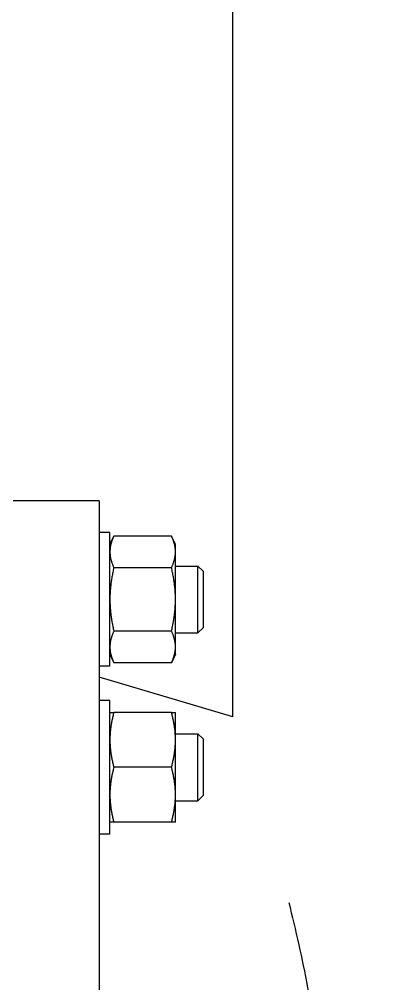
# Model space of a CAD drawing. Header units: inches. Extents: x 17 to 469, y 7 to 301.
# Drawn here: x 341.64 to 346.55, y 109.96 to 122.59 of the extents above; entities that cross this region are included whole.
import ezdxf

# ---------------------------------------------------------------- set-up
doc = ezdxf.new("R2010")
doc.units = ezdxf.units.IN
doc.header["$LTSCALE"] = 14
doc.header["$MEASUREMENT"] = 0
doc.layers.add('Dimension (ANSI)', color=7, linetype='Continuous', lineweight=25)
doc.layers.add('Visible (ANSI)', color=7, linetype='Continuous', lineweight=50)
doc.styles.add('MEMCOR Medium', font='arial.ttf')
doc.dimstyles.new('Default (ANSI)', dxfattribs={"dimscale": 14, "dimtxt": 0.15, "dimasz": 0.098425, "dimexe": 0.125, "dimexo": 0.0625, "dimgap": 0.031496, "dimtad": 0, "dimtih": 1, "dimtoh": 1, "dimdec": 4, "dimrnd": 1e-08, "dimzin": 3, "dimdsep": 46, "dimlunit": 5, "dimtxsty": 'MEMCOR Medium', "dimcen": 0.09, "dimdle": 0.393701, "dimclrd": 256, "dimclre": 256, "dimclrt": 256, "dimadec": 0, "dimazin": 1, "dimtfac": 0.8, "dimtofl": 0, "dimtmove": 0, "dimatfit": 3, "dimfxl": 1, "dimfrac": 1, "dimtolj": 1, "dimtzin": 4, "dimlwd": -1, "dimlwe": -1, "dimarcsym": 0})

# ---------------------------------------------------------------- blocks, each defined once
blk = doc.blocks.new('*D18')
at = {"layer": 'Defpoints', "color": 0, "transparency": 16777216}
for p in [(360.518, 145.532), (302.602, 55.808), (347.011, 55.808)]:
    blk.add_point(p, dxfattribs=at)
at = {"layer": 'Dimension (ANSI)', "transparency": 16777216}
for p, q in [((359.643, 145.532), (300.852, 145.532)), ((302.602, 144.154), (302.602, 107.84)), ((302.602, 57.186), (302.602, 93.5)), ((346.136, 55.808), (300.852, 55.808))]:
    blk.add_line(p, q, dxfattribs=at)
for points in [[(302.372, 144.154), (302.832, 144.154), (302.602, 145.532)], [(302.372, 57.186), (302.832, 57.186), (302.602, 55.808)]]:
    blk.add_solid(points, dxfattribs=at)
at = {"layer": 'Dimension (ANSI)', "transparency": 16777216, "char_height": 2.1, "attachment_point": 5, "style": 'MEMCOR Medium'}
for s, insert in [('\\A1; \\fArial|b0|i0;89{\\H0.8x;\\S3#4;} in', (302.602, 102.827)), ('\\A1;[2279.0 mm]{\\P\\fArial|b0|i0;SHIPPING HEIGHT\\P\\fArial|b0|i0;REF.}', (302.602, 95.657))]:
    blk.add_mtext(s, dxfattribs=dict(at, insert=insert))

msp = doc.modelspace()

# ---------------------------------------------------------------- linework, layer by layer
at = {"layer": 'Visible (ANSI)', "linetype": 'Continuous', "lineweight": 18}
for p, q in [((344.437962, 113.448352), (344.437962, 129.029923)), ((342.688277, 116.276895), (341.563277, 116.276895)), ((342.688277, 116.276895), (342.688277, 97.276895)), ((342.828902, 115.862265), (342.688277, 115.862265)), ((342.828902, 114.112265), (342.828902, 115.862265)), ((342.828902, 115.706265), (342.88077, 115.817494)), ((343.636035, 115.817494), (342.88077, 115.817494)), ((343.687902, 115.706265), (343.636035, 115.817494)), ((343.687902, 115.609937), (343.687902, 115.706265)), ((343.687902, 114.987265), (343.687902, 115.609937)), ((343.636035, 115.402379), (342.88077, 115.402379)), ((343.687902, 115.424765), (343.982498, 115.424765)), ((343.982498, 114.549765), (343.982498, 115.424765)), ((344.048652, 115.358615), (343.982498, 115.424765)), ((344.048652, 115.358615), (344.048652, 114.615915)), ((343.687902, 114.364592), (343.687902, 114.987265)), ((343.636035, 114.57215), (342.88077, 114.57215)), ((343.687902, 114.549765), (343.982498, 114.549765)), ((344.048652, 114.615915), (343.982498, 114.549765)), ((342.828902, 114.268265), (342.88077, 114.157035)), ((343.687902, 114.268265), (343.636035, 114.157035)), ((343.687902, 114.268265), (343.687902, 114.364592)), ((343.636035, 114.157035), (342.88077, 114.157035)), ((342.828902, 114.112265), (342.688277, 114.112265)), ((344.437962, 113.448352), (342.688277, 113.966895)), ((342.828902, 113.662303), (342.688277, 113.662303)), ((342.828902, 111.912303), (342.828902, 113.662303)), ((343.636035, 113.506303), (342.88077, 113.506303)), ((343.687902, 113.146803), (343.687902, 113.506303)), ((343.687902, 113.224803), (343.982498, 113.224803)), ((343.687902, 112.427803), (343.687902, 113.146803)), ((343.982498, 112.349803), (343.982498, 113.224803)), ((344.048652, 113.158653), (343.982498, 113.224803)), ((344.048652, 113.158653), (344.048652, 112.415953)), ((343.636035, 112.787303), (342.88077, 112.787303)), ((343.687902, 112.068303), (343.687902, 112.427803)), ((344.048652, 112.415953), (343.982498, 112.349803)), ((343.687902, 112.349803), (343.982498, 112.349803)), ((343.636035, 112.068303), (342.88077, 112.068303)), ((342.828902, 111.912303), (342.688277, 111.912303))]:
    msp.add_line(p, q, dxfattribs=at)
for points in [[(342.88077, 115.817494), (342.828902, 115.706265), (342.828902, 115.609937)], [(343.687902, 115.609937), (343.687902, 115.706265), (343.636035, 115.817494)], [(342.828902, 115.609937), (342.828902, 115.513609), (342.88077, 115.402379)], [(343.636035, 115.402379), (343.687902, 115.513609), (343.687902, 115.609937)], [(342.88077, 115.402379), (342.828902, 115.17992), (342.828902, 114.987265)], [(343.687902, 114.987265), (343.687902, 115.17992), (343.636035, 115.402379)], [(342.828902, 114.987265), (342.828902, 114.794609), (342.88077, 114.57215)], [(343.636035, 114.57215), (343.687902, 114.794609), (343.687902, 114.987265)], [(342.88077, 114.57215), (342.828902, 114.46092), (342.828902, 114.364592)], [(343.687902, 114.364592), (343.687902, 114.46092), (343.636035, 114.57215)], [(342.828902, 114.364592), (342.828902, 114.268265), (342.88077, 114.157035)], [(343.636035, 114.157035), (343.687902, 114.268265), (343.687902, 114.364592)], [(342.828902, 113.506303), (342.828902, 113.506303), (342.88077, 113.506303)], [(342.88077, 113.506303), (342.828902, 113.313647), (342.828902, 113.146803)], [(343.687902, 113.146803), (343.687902, 113.313647), (343.636035, 113.506303)], [(343.636035, 113.506303), (343.687902, 113.506303), (343.687902, 113.506303)], [(342.828902, 113.146803), (342.828902, 112.979958), (342.88077, 112.787303)], [(343.636035, 112.787303), (343.687902, 112.979958), (343.687902, 113.146803)], [(342.88077, 112.787303), (342.828902, 112.594647), (342.828902, 112.427803)], [(343.687902, 112.427803), (343.687902, 112.594647), (343.636035, 112.787303)], [(342.828902, 112.427803), (342.828902, 112.260958), (342.88077, 112.068303)], [(343.636035, 112.068303), (343.687902, 112.260958), (343.687902, 112.427803)], [(342.88077, 112.068303), (342.828902, 112.068303), (342.828902, 112.068303)], [(343.687902, 112.068303), (343.687902, 112.068303), (343.636035, 112.068303)]]:
    msp.add_rational_spline(points, [1, 1.0379548493, 1], degree=2, dxfattribs=at)
msp.add_open_spline([(345.172183, 111.015001), (345.216534, 110.840158), (345.260815, 110.655523), (345.383666, 110.103261), (345.458833, 109.714759), (345.58464, 108.903042), (345.635236, 108.479129), (345.677183, 107.946802), (345.684437, 107.84147), (345.690667, 107.736183)], degree=3, knots=[88.889252948, 88.889252948, 88.889252948, 88.889252948, 90.599403597, 90.599403597, 93.7796098, 93.7796098, 96.959816004, 96.959816004, 97.742458931, 97.742458931, 97.742458931, 97.742458931], dxfattribs=at)

# ---------------------------------------------------------------- dimensions: what is measured, and where the dimension line sits
at = {"layer": 'Dimension (ANSI)'}
dim = msp.add_linear_dim(base=(302.601876, 55.807895), p1=(360.518277, 145.531895), p2=(347.011325, 55.807895), angle=90, text=' \\fArial|b0|i0;<> in\\X[2279.0 mm]{\\P\\fArial|b0|i0;SHIPPING HEIGHT\\P\\fArial|b0|i0;REF.}', dimstyle='Default (ANSI)', override={"dimgap": 0.031496, "dimdec": 4, "dimpost": '', "dimtol": 0, "dimlim": 0, "dimtp": 0, "dimtm": 0, "dimtdec": 2, "dimatfit": 1}, dxfattribs=at)
dim.commit()
dim.dimension.update_dxf_attribs({"geometry": '*D18', "text_midpoint": (302.601876, 100.669895), "dimtype": 160})

doc.saveas('drawing.dxf')
